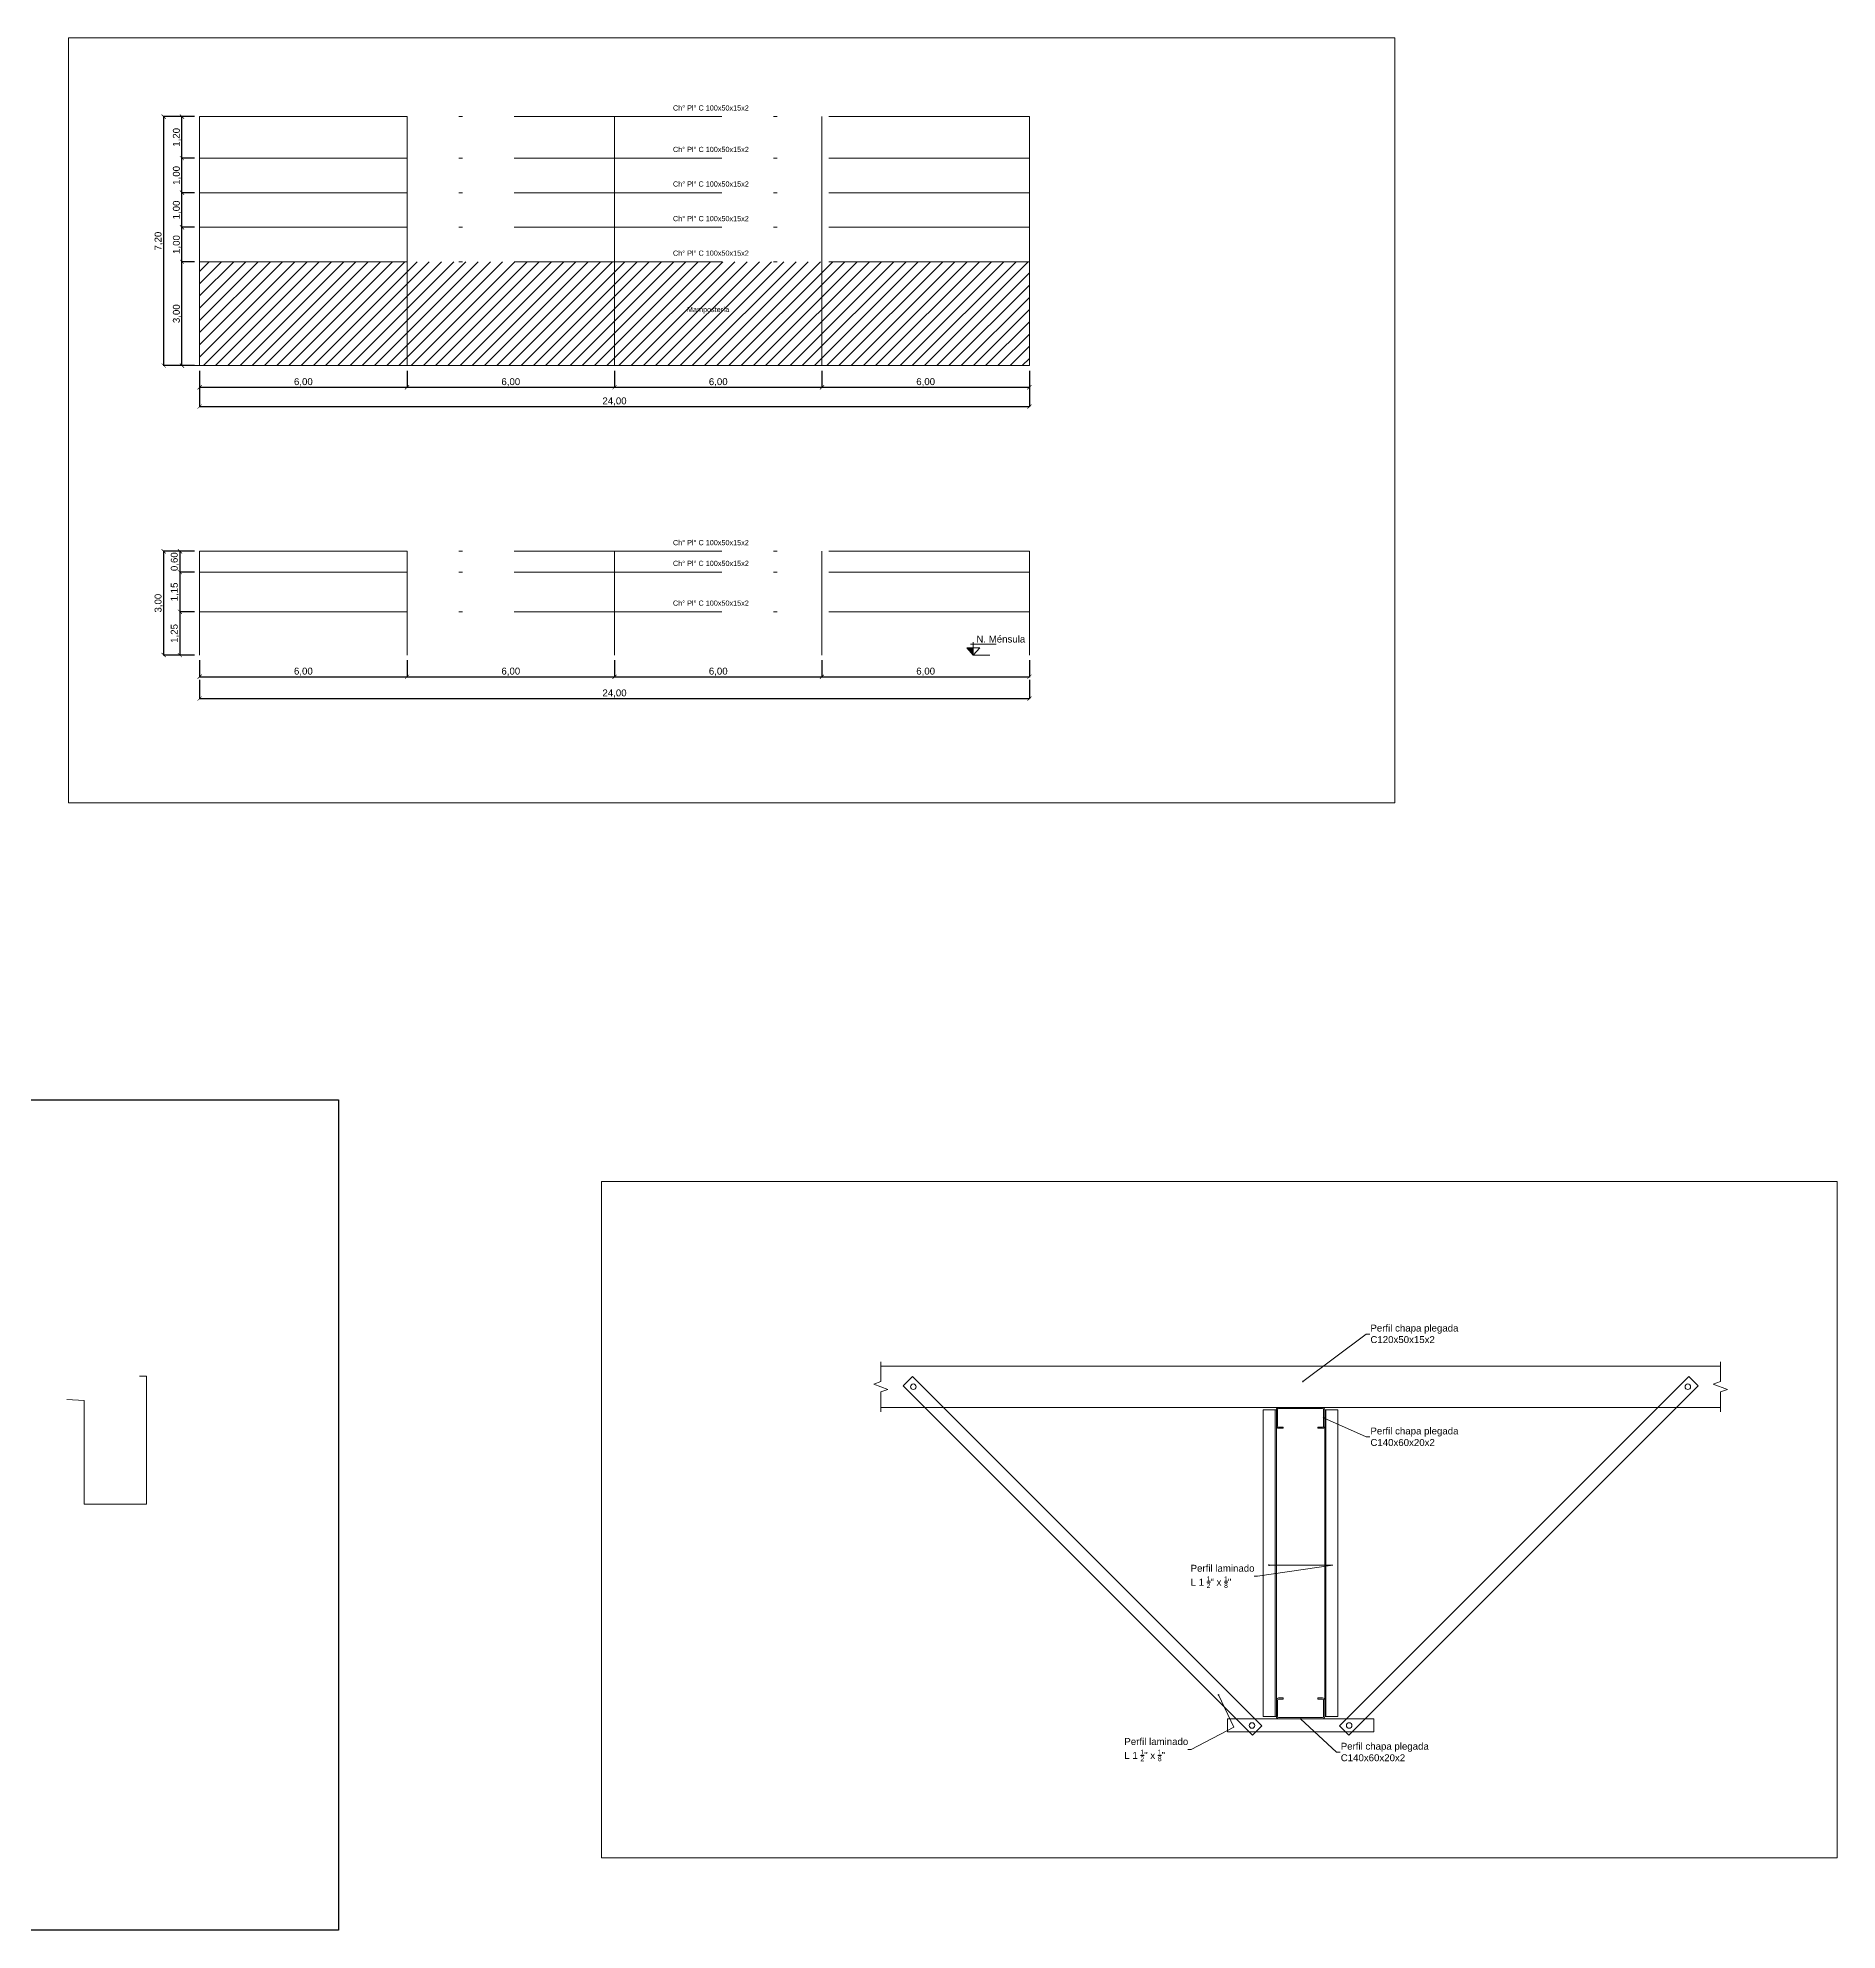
# Model space of a CAD drawing. Header units: millimetres. Extents: x 265 to 899, y -203 to 32.
# Drawn here: x 686.7 to 738.7, y -134.8 to -80 of the extents above; entities that cross this region are included whole.
import ezdxf
from ezdxf import colors
from ezdxf.entities.mleader import LeaderData, LeaderLine
from ezdxf.math import Vec2, Vec3

# ---------------------------------------------------------------- set-up
doc = ezdxf.new("R2010")
doc.units = ezdxf.units.MM
doc.header["$LTSCALE"] = 0.1
doc.header["$MEASUREMENT"] = 0
doc.header["$PDMODE"] = 3
doc.header["$PDSIZE"] = 0.1
doc.linetypes.add('ACAD_ISO10W100', pattern=[18, 12, -3, 0, -3])
doc.linetypes.add('CONTINUA', pattern=[200, 100, 100])
doc.layers.get('DEFPOINTS').update_dxf_attribs({"color": 1})
for name, color, linetype, lineweight in [('00_ARQ_VISTA ATRAS', 5, 'CONTINUA', 20), ('00_EST_ANGULARES', 4, 'CONTINUA', 20), ('00_EST_Correa', 3, 'ACAD_ISO10W100', 20), ('00_EST_Cotas', 6, 'Continuous', 9), ('00_EST_Cubierta', 2, 'Continuous', 9), ('00_EST_Piso', 7, 'Continuous', 20), ('00_EST_TEXTO', 6, 'Continuous', 9), ('00_EST_Viga', 5, 'Continuous', 20)]:
    doc.layers.add(name, color=color, linetype=linetype, lineweight=lineweight)
doc.layers.add('00_EST_NoImprimir', color=1, linetype='Continuous', plot=False)
doc.styles.add('1 en 100', font='romans.shx', dxfattribs={"height": 0.17})
doc.styles.add('ARIAL', font='arial.ttf', dxfattribs={"height": 0.15})
doc.styles.add('Arial20', font='arial.ttf', dxfattribs={"height": 0.2})
doc.dimstyles.new('Cota 1-100-Andres', dxfattribs={"dimtxt": 0.2, "dimasz": 0.12, "dimexe": 0.012, "dimexo": 0.15, "dimgap": 0.025, "dimtad": 1, "dimzin": 0, "dimtxsty": 'Arial20', "dimblk1": 'ARCHTICK', "dimblk2": 'ARCHTICK', "dimsah": 1, "dimcen": 0.09, "dimclrd": 256, "dimclre": 256, "dimclrt": 256, "dimazin": 0, "dimtfac": 1, "dimtofl": 0, "dimtmove": 0, "dimatfit": 3, "dimldrblk": 'ARCHTICK', "dimfxl": 1, "dimtolj": 1, "dimtzin": 0, "dimarcsym": 0})

# ---------------------------------------------------------------- blocks, each defined once
blk = doc.blocks.new('_DotSmall')
at = {"color": 0, "linetype": 'ByBlock', "const_width": 0.5}
blk.add_lwpolyline([(-0.0625, 0, 1), (0.0625, 0, 1)], format="xyb", close=True, dxfattribs=at)
blk = doc.blocks.new('_ARCHTICK')
at = {"color": 0, "linetype": 'ByBlock', "const_width": 0.15}
blk.add_lwpolyline([(-0.5, -0.5), (0.5, 0.5)], dxfattribs=at)
blk = doc.blocks.new('*D254')
at = {"layer": '00_EST_Cotas', "lineweight": -2, "transparency": 16777216}
for p, q in [((691.223, -86.519), (690.85, -86.519)), ((690.862, -89.519), (690.862, -86.519)), ((691.073, -89.519), (690.85, -89.519))]:
    blk.add_line(p, q, dxfattribs=at)
at = {"layer": 'DEFPOINTS', "color": 0, "transparency": 16777216}
for p in [(690.862, -86.519), (691.373, -86.519), (691.223, -89.519)]:
    blk.add_point(p, dxfattribs=at)
at = {"layer": '00_EST_Cotas', "lineweight": -2, "transparency": 16777216, "xscale": 0.12, "yscale": 0.12, "zscale": 0.12}
for p, rotation in [((690.862, -86.519), 90), ((690.862, -89.519), 270)]:
    blk.add_blockref('_ARCHTICK', p, dxfattribs=dict(at, rotation=rotation))
at = {"layer": '00_EST_Cotas', "transparency": 16777216, "insert": (690.717, -88.019), "char_height": 0.2, "attachment_point": 5, "rotation": 90, "style": 'Arial20'}
blk.add_mtext('\\A1;3,00', dxfattribs=at)
blk = doc.blocks.new('*D255')
at = {"layer": '00_EST_Cotas', "lineweight": -2, "transparency": 16777216}
for p, q in [((691.223, -85.519), (690.85, -85.519)), ((690.862, -86.519), (690.862, -85.519)), ((691.223, -86.519), (690.85, -86.519))]:
    blk.add_line(p, q, dxfattribs=at)
at = {"layer": 'DEFPOINTS', "color": 0, "transparency": 16777216}
for p in [(690.862, -85.519), (691.373, -85.519), (691.373, -86.519)]:
    blk.add_point(p, dxfattribs=at)
at = {"layer": '00_EST_Cotas', "lineweight": -2, "transparency": 16777216, "xscale": 0.12, "yscale": 0.12, "zscale": 0.12}
for p, rotation in [((690.862, -85.519), 90), ((690.862, -86.519), 270)]:
    blk.add_blockref('_ARCHTICK', p, dxfattribs=dict(at, rotation=rotation))
at = {"layer": '00_EST_Cotas', "transparency": 16777216, "insert": (690.717, -86.019), "char_height": 0.2, "attachment_point": 5, "rotation": 90, "style": 'Arial20'}
blk.add_mtext('\\A1;1,00', dxfattribs=at)
blk = doc.blocks.new('*D256')
at = {"layer": '00_EST_Cotas', "lineweight": -2, "transparency": 16777216}
for p, q in [((691.223, -84.519), (690.85, -84.519)), ((690.862, -85.519), (690.862, -84.519)), ((691.223, -85.519), (690.85, -85.519))]:
    blk.add_line(p, q, dxfattribs=at)
at = {"layer": 'DEFPOINTS', "color": 0, "transparency": 16777216}
for p in [(690.862, -84.519), (691.373, -84.519), (691.373, -85.519)]:
    blk.add_point(p, dxfattribs=at)
at = {"layer": '00_EST_Cotas', "lineweight": -2, "transparency": 16777216, "xscale": 0.12, "yscale": 0.12, "zscale": 0.12}
for p, rotation in [((690.862, -84.519), 90), ((690.862, -85.519), 270)]:
    blk.add_blockref('_ARCHTICK', p, dxfattribs=dict(at, rotation=rotation))
at = {"layer": '00_EST_Cotas', "transparency": 16777216, "insert": (690.717, -85.019), "char_height": 0.2, "attachment_point": 5, "rotation": 90, "style": 'Arial20'}
blk.add_mtext('\\A1;1,00', dxfattribs=at)
blk = doc.blocks.new('*D257')
at = {"layer": '00_EST_Cotas', "lineweight": -2, "transparency": 16777216}
for p, q in [((691.223, -83.519), (690.85, -83.519)), ((690.862, -84.519), (690.862, -83.519)), ((691.223, -84.519), (690.85, -84.519))]:
    blk.add_line(p, q, dxfattribs=at)
at = {"layer": 'DEFPOINTS', "color": 0, "transparency": 16777216}
for p in [(690.862, -83.519), (691.373, -83.519), (691.373, -84.519)]:
    blk.add_point(p, dxfattribs=at)
at = {"layer": '00_EST_Cotas', "lineweight": -2, "transparency": 16777216, "xscale": 0.12, "yscale": 0.12, "zscale": 0.12}
for p, rotation in [((690.862, -83.519), 90), ((690.862, -84.519), 270)]:
    blk.add_blockref('_ARCHTICK', p, dxfattribs=dict(at, rotation=rotation))
at = {"layer": '00_EST_Cotas', "transparency": 16777216, "insert": (690.717, -84.019), "char_height": 0.2, "attachment_point": 5, "rotation": 90, "style": 'Arial20'}
blk.add_mtext('\\A1;1,00', dxfattribs=at)
blk = doc.blocks.new('*D258')
at = {"layer": '00_EST_Cotas', "lineweight": -2, "transparency": 16777216}
for p, q in [((691.223, -82.319), (690.85, -82.319)), ((690.862, -83.519), (690.862, -82.319)), ((691.223, -83.519), (690.85, -83.519))]:
    blk.add_line(p, q, dxfattribs=at)
at = {"layer": 'DEFPOINTS', "color": 0, "transparency": 16777216}
for p in [(690.862, -82.319), (691.373, -82.319), (691.373, -83.519)]:
    blk.add_point(p, dxfattribs=at)
at = {"layer": '00_EST_Cotas', "lineweight": -2, "transparency": 16777216, "xscale": 0.12, "yscale": 0.12, "zscale": 0.12}
for p, rotation in [((690.862, -82.319), 90), ((690.862, -83.519), 270)]:
    blk.add_blockref('_ARCHTICK', p, dxfattribs=dict(at, rotation=rotation))
at = {"layer": '00_EST_Cotas', "transparency": 16777216, "insert": (690.717, -82.919), "char_height": 0.2, "attachment_point": 5, "rotation": 90, "style": 'Arial20'}
blk.add_mtext('\\A1;1,20', dxfattribs=at)
blk = doc.blocks.new('*D259')
at = {"layer": '00_EST_Cotas', "lineweight": -2, "transparency": 16777216}
for p, q in [((691.223, -82.319), (690.321, -82.319)), ((690.333, -89.519), (690.333, -82.319)), ((691.223, -89.519), (690.321, -89.519))]:
    blk.add_line(p, q, dxfattribs=at)
at = {"layer": 'DEFPOINTS', "color": 0, "transparency": 16777216}
for p in [(690.333, -82.319), (691.373, -82.319), (691.373, -89.519)]:
    blk.add_point(p, dxfattribs=at)
at = {"layer": '00_EST_Cotas', "lineweight": -2, "transparency": 16777216, "xscale": 0.12, "yscale": 0.12, "zscale": 0.12}
for p, rotation in [((690.333, -82.319), 90), ((690.333, -89.519), 270)]:
    blk.add_blockref('_ARCHTICK', p, dxfattribs=dict(at, rotation=rotation))
at = {"layer": '00_EST_Cotas', "transparency": 16777216, "insert": (690.188, -85.919), "char_height": 0.2, "attachment_point": 5, "rotation": 90, "style": 'Arial20'}
blk.add_mtext('\\A1;7,20', dxfattribs=at)
blk = doc.blocks.new('*D260')
at = {"layer": '00_EST_Cotas', "lineweight": -2, "transparency": 16777216}
for p, q in [((691.373, -89.669), (691.373, -90.16)), ((697.373, -89.669), (697.373, -90.16)), ((691.373, -90.148), (697.373, -90.148))]:
    blk.add_line(p, q, dxfattribs=at)
at = {"layer": 'DEFPOINTS', "color": 0, "transparency": 16777216}
for p in [(691.373, -89.519), (697.373, -89.519), (697.373, -90.148)]:
    blk.add_point(p, dxfattribs=at)
at = {"layer": '00_EST_Cotas', "lineweight": -2, "transparency": 16777216, "xscale": 0.12, "yscale": 0.12, "zscale": 0.12, "rotation": 180}
blk.add_blockref('_ARCHTICK', (691.373, -90.148), dxfattribs=at)
at = {"layer": '00_EST_Cotas', "lineweight": -2, "transparency": 16777216, "xscale": 0.12, "yscale": 0.12, "zscale": 0.12}
blk.add_blockref('_ARCHTICK', (697.373, -90.148), dxfattribs=at)
at = {"layer": '00_EST_Cotas', "transparency": 16777216, "insert": (694.373, -90.003), "char_height": 0.2, "attachment_point": 5, "style": 'Arial20'}
blk.add_mtext('\\A1;6,00', dxfattribs=at)
blk = doc.blocks.new('*D261')
at = {"layer": '00_EST_Cotas', "lineweight": -2, "transparency": 16777216}
for p, q in [((697.373, -89.669), (697.373, -90.16)), ((703.373, -89.669), (703.373, -90.16)), ((697.373, -90.148), (703.373, -90.148))]:
    blk.add_line(p, q, dxfattribs=at)
at = {"layer": 'DEFPOINTS', "color": 0, "transparency": 16777216}
for p in [(697.373, -89.519), (703.373, -89.519), (703.373, -90.148)]:
    blk.add_point(p, dxfattribs=at)
at = {"layer": '00_EST_Cotas', "lineweight": -2, "transparency": 16777216, "xscale": 0.12, "yscale": 0.12, "zscale": 0.12, "rotation": 180}
blk.add_blockref('_ARCHTICK', (697.373, -90.148), dxfattribs=at)
at = {"layer": '00_EST_Cotas', "lineweight": -2, "transparency": 16777216, "xscale": 0.12, "yscale": 0.12, "zscale": 0.12}
blk.add_blockref('_ARCHTICK', (703.373, -90.148), dxfattribs=at)
at = {"layer": '00_EST_Cotas', "transparency": 16777216, "insert": (700.373, -90.003), "char_height": 0.2, "attachment_point": 5, "style": 'Arial20'}
blk.add_mtext('\\A1;6,00', dxfattribs=at)
blk = doc.blocks.new('*D262')
at = {"layer": '00_EST_Cotas', "lineweight": -2, "transparency": 16777216}
for p, q in [((703.373, -89.669), (703.373, -90.16)), ((709.373, -89.669), (709.373, -90.16)), ((703.373, -90.148), (709.373, -90.148))]:
    blk.add_line(p, q, dxfattribs=at)
at = {"layer": 'DEFPOINTS', "color": 0, "transparency": 16777216}
for p in [(703.373, -89.519), (709.373, -89.519), (709.373, -90.148)]:
    blk.add_point(p, dxfattribs=at)
at = {"layer": '00_EST_Cotas', "lineweight": -2, "transparency": 16777216, "xscale": 0.12, "yscale": 0.12, "zscale": 0.12, "rotation": 180}
blk.add_blockref('_ARCHTICK', (703.373, -90.148), dxfattribs=at)
at = {"layer": '00_EST_Cotas', "lineweight": -2, "transparency": 16777216, "xscale": 0.12, "yscale": 0.12, "zscale": 0.12}
blk.add_blockref('_ARCHTICK', (709.373, -90.148), dxfattribs=at)
at = {"layer": '00_EST_Cotas', "transparency": 16777216, "insert": (706.373, -90.003), "char_height": 0.2, "attachment_point": 5, "style": 'Arial20'}
blk.add_mtext('\\A1;6,00', dxfattribs=at)
blk = doc.blocks.new('*D263')
at = {"layer": '00_EST_Cotas', "lineweight": -2, "transparency": 16777216}
for p, q in [((709.373, -89.669), (709.373, -90.16)), ((715.373, -89.669), (715.373, -90.16)), ((709.373, -90.148), (715.373, -90.148))]:
    blk.add_line(p, q, dxfattribs=at)
at = {"layer": 'DEFPOINTS', "color": 0, "transparency": 16777216}
for p in [(709.373, -89.519), (715.373, -89.519), (715.373, -90.148)]:
    blk.add_point(p, dxfattribs=at)
at = {"layer": '00_EST_Cotas', "lineweight": -2, "transparency": 16777216, "xscale": 0.12, "yscale": 0.12, "zscale": 0.12, "rotation": 180}
blk.add_blockref('_ARCHTICK', (709.373, -90.148), dxfattribs=at)
at = {"layer": '00_EST_Cotas', "lineweight": -2, "transparency": 16777216, "xscale": 0.12, "yscale": 0.12, "zscale": 0.12}
blk.add_blockref('_ARCHTICK', (715.373, -90.148), dxfattribs=at)
at = {"layer": '00_EST_Cotas', "transparency": 16777216, "insert": (712.373, -90.003), "char_height": 0.2, "attachment_point": 5, "style": 'Arial20'}
blk.add_mtext('\\A1;6,00', dxfattribs=at)
blk = doc.blocks.new('*D264')
at = {"layer": '00_EST_Cotas', "lineweight": -2, "transparency": 16777216}
for p, q in [((691.223, -94.891), (690.79, -94.891)), ((690.802, -94.891), (690.802, -95.491)), ((691.223, -95.491), (690.79, -95.491))]:
    blk.add_line(p, q, dxfattribs=at)
at = {"layer": 'DEFPOINTS', "color": 0, "transparency": 16777216}
for p in [(691.373, -94.891), (690.802, -95.491), (691.373, -95.491)]:
    blk.add_point(p, dxfattribs=at)
at = {"layer": '00_EST_Cotas', "lineweight": -2, "transparency": 16777216, "xscale": 0.12, "yscale": 0.12, "zscale": 0.12}
for p, rotation in [((690.802, -94.891), 90), ((690.802, -95.491), 270)]:
    blk.add_blockref('_ARCHTICK', p, dxfattribs=dict(at, rotation=rotation))
at = {"layer": '00_EST_Cotas', "transparency": 16777216, "insert": (690.657, -95.191), "char_height": 0.2, "attachment_point": 5, "rotation": 90, "style": 'Arial20'}
blk.add_mtext('\\A1;0,60', dxfattribs=at)
blk = doc.blocks.new('*D265')
at = {"layer": '00_EST_Cotas', "lineweight": -2, "transparency": 16777216}
for p, q in [((691.223, -95.491), (690.79, -95.491)), ((690.802, -95.491), (690.802, -96.641)), ((691.223, -96.641), (690.79, -96.641))]:
    blk.add_line(p, q, dxfattribs=at)
at = {"layer": 'DEFPOINTS', "color": 0, "transparency": 16777216}
for p in [(691.373, -95.491), (690.802, -96.641), (691.373, -96.641)]:
    blk.add_point(p, dxfattribs=at)
at = {"layer": '00_EST_Cotas', "lineweight": -2, "transparency": 16777216, "xscale": 0.12, "yscale": 0.12, "zscale": 0.12}
for p, rotation in [((690.802, -95.491), 90), ((690.802, -96.641), 270)]:
    blk.add_blockref('_ARCHTICK', p, dxfattribs=dict(at, rotation=rotation))
at = {"layer": '00_EST_Cotas', "transparency": 16777216, "insert": (690.657, -96.066), "char_height": 0.2, "attachment_point": 5, "rotation": 90, "style": 'Arial20'}
blk.add_mtext('\\A1;1,15', dxfattribs=at)
blk = doc.blocks.new('*D266')
at = {"layer": '00_EST_Cotas', "lineweight": -2, "transparency": 16777216}
for p, q in [((691.223, -96.641), (690.79, -96.641)), ((690.802, -96.641), (690.802, -97.891)), ((691.223, -97.891), (690.79, -97.891))]:
    blk.add_line(p, q, dxfattribs=at)
at = {"layer": 'DEFPOINTS', "color": 0, "transparency": 16777216}
for p in [(691.373, -96.641), (690.802, -97.891), (691.373, -97.891)]:
    blk.add_point(p, dxfattribs=at)
at = {"layer": '00_EST_Cotas', "lineweight": -2, "transparency": 16777216, "xscale": 0.12, "yscale": 0.12, "zscale": 0.12}
for p, rotation in [((690.802, -96.641), 90), ((690.802, -97.891), 270)]:
    blk.add_blockref('_ARCHTICK', p, dxfattribs=dict(at, rotation=rotation))
at = {"layer": '00_EST_Cotas', "transparency": 16777216, "insert": (690.657, -97.266), "char_height": 0.2, "attachment_point": 5, "rotation": 90, "style": 'Arial20'}
blk.add_mtext('\\A1;1,25', dxfattribs=at)
blk = doc.blocks.new('*D267')
at = {"layer": '00_EST_Cotas', "lineweight": -2, "transparency": 16777216}
for p, q in [((691.223, -94.891), (690.321, -94.891)), ((690.333, -97.891), (690.333, -94.891)), ((691.223, -97.891), (690.321, -97.891))]:
    blk.add_line(p, q, dxfattribs=at)
at = {"layer": 'DEFPOINTS', "color": 0, "transparency": 16777216}
for p in [(690.333, -94.891), (691.373, -94.891), (691.373, -97.891)]:
    blk.add_point(p, dxfattribs=at)
at = {"layer": '00_EST_Cotas', "lineweight": -2, "transparency": 16777216, "xscale": 0.12, "yscale": 0.12, "zscale": 0.12}
for p, rotation in [((690.333, -94.891), 90), ((690.333, -97.891), 270)]:
    blk.add_blockref('_ARCHTICK', p, dxfattribs=dict(at, rotation=rotation))
at = {"layer": '00_EST_Cotas', "transparency": 16777216, "insert": (690.188, -96.391), "char_height": 0.2, "attachment_point": 5, "rotation": 90, "style": 'Arial20'}
blk.add_mtext('\\A1;3,00', dxfattribs=at)
blk = doc.blocks.new('*D268')
at = {"layer": '00_EST_Cotas', "lineweight": -2, "transparency": 16777216}
for p, q in [((691.373, -98.041), (691.373, -98.532)), ((697.373, -98.041), (697.373, -98.532)), ((691.373, -98.52), (697.373, -98.52))]:
    blk.add_line(p, q, dxfattribs=at)
at = {"layer": 'DEFPOINTS', "color": 0, "transparency": 16777216}
for p in [(691.373, -97.891), (697.373, -97.891), (697.373, -98.52)]:
    blk.add_point(p, dxfattribs=at)
at = {"layer": '00_EST_Cotas', "lineweight": -2, "transparency": 16777216, "xscale": 0.12, "yscale": 0.12, "zscale": 0.12, "rotation": 180}
blk.add_blockref('_ARCHTICK', (691.373, -98.52), dxfattribs=at)
at = {"layer": '00_EST_Cotas', "lineweight": -2, "transparency": 16777216, "xscale": 0.12, "yscale": 0.12, "zscale": 0.12}
blk.add_blockref('_ARCHTICK', (697.373, -98.52), dxfattribs=at)
at = {"layer": '00_EST_Cotas', "transparency": 16777216, "insert": (694.373, -98.375), "char_height": 0.2, "attachment_point": 5, "style": 'Arial20'}
blk.add_mtext('\\A1;6,00', dxfattribs=at)
blk = doc.blocks.new('*D269')
at = {"layer": '00_EST_Cotas', "lineweight": -2, "transparency": 16777216}
for p, q in [((697.373, -98.041), (697.373, -98.532)), ((703.373, -98.041), (703.373, -98.532)), ((697.373, -98.52), (703.373, -98.52))]:
    blk.add_line(p, q, dxfattribs=at)
at = {"layer": 'DEFPOINTS', "color": 0, "transparency": 16777216}
for p in [(697.373, -97.891), (703.373, -97.891), (703.373, -98.52)]:
    blk.add_point(p, dxfattribs=at)
at = {"layer": '00_EST_Cotas', "lineweight": -2, "transparency": 16777216, "xscale": 0.12, "yscale": 0.12, "zscale": 0.12, "rotation": 180}
blk.add_blockref('_ARCHTICK', (697.373, -98.52), dxfattribs=at)
at = {"layer": '00_EST_Cotas', "lineweight": -2, "transparency": 16777216, "xscale": 0.12, "yscale": 0.12, "zscale": 0.12}
blk.add_blockref('_ARCHTICK', (703.373, -98.52), dxfattribs=at)
at = {"layer": '00_EST_Cotas', "transparency": 16777216, "insert": (700.373, -98.375), "char_height": 0.2, "attachment_point": 5, "style": 'Arial20'}
blk.add_mtext('\\A1;6,00', dxfattribs=at)
blk = doc.blocks.new('*D270')
at = {"layer": '00_EST_Cotas', "lineweight": -2, "transparency": 16777216}
for p, q in [((703.373, -98.041), (703.373, -98.532)), ((709.373, -98.041), (709.373, -98.532)), ((703.373, -98.52), (709.373, -98.52))]:
    blk.add_line(p, q, dxfattribs=at)
at = {"layer": 'DEFPOINTS', "color": 0, "transparency": 16777216}
for p in [(703.373, -97.891), (709.373, -97.891), (709.373, -98.52)]:
    blk.add_point(p, dxfattribs=at)
at = {"layer": '00_EST_Cotas', "lineweight": -2, "transparency": 16777216, "xscale": 0.12, "yscale": 0.12, "zscale": 0.12, "rotation": 180}
blk.add_blockref('_ARCHTICK', (703.373, -98.52), dxfattribs=at)
at = {"layer": '00_EST_Cotas', "lineweight": -2, "transparency": 16777216, "xscale": 0.12, "yscale": 0.12, "zscale": 0.12}
blk.add_blockref('_ARCHTICK', (709.373, -98.52), dxfattribs=at)
at = {"layer": '00_EST_Cotas', "transparency": 16777216, "insert": (706.373, -98.375), "char_height": 0.2, "attachment_point": 5, "style": 'Arial20'}
blk.add_mtext('\\A1;6,00', dxfattribs=at)
blk = doc.blocks.new('*D271')
at = {"layer": '00_EST_Cotas', "lineweight": -2, "transparency": 16777216}
for p, q in [((709.373, -98.041), (709.373, -98.532)), ((715.373, -98.041), (715.373, -98.532)), ((709.373, -98.52), (715.373, -98.52))]:
    blk.add_line(p, q, dxfattribs=at)
at = {"layer": 'DEFPOINTS', "color": 0, "transparency": 16777216}
for p in [(709.373, -97.891), (715.373, -97.891), (715.373, -98.52)]:
    blk.add_point(p, dxfattribs=at)
at = {"layer": '00_EST_Cotas', "lineweight": -2, "transparency": 16777216, "xscale": 0.12, "yscale": 0.12, "zscale": 0.12, "rotation": 180}
blk.add_blockref('_ARCHTICK', (709.373, -98.52), dxfattribs=at)
at = {"layer": '00_EST_Cotas', "lineweight": -2, "transparency": 16777216, "xscale": 0.12, "yscale": 0.12, "zscale": 0.12}
blk.add_blockref('_ARCHTICK', (715.373, -98.52), dxfattribs=at)
at = {"layer": '00_EST_Cotas', "transparency": 16777216, "insert": (712.373, -98.375), "char_height": 0.2, "attachment_point": 5, "style": 'Arial20'}
blk.add_mtext('\\A1;6,00', dxfattribs=at)
blk = doc.blocks.new('cotaNivel')
at = {"layer": '00_EST_Cotas', "transparency": 33554687}
h = blk.add_hatch(color=256, dxfattribs=at)
h.dxf.hatch_style = 1
h.paths.add_polyline_path([(328.514, -103.488), (328.327, -103.488), (328.514, -103.697)])
at = {"layer": '00_EST_Cotas'}
for p, q in [((328.435, -103.386), (329.174, -103.386)), ((328.514, -103.697), (328.514, -103.322))]:
    blk.add_line(p, q, dxfattribs=at)
blk.add_lwpolyline([(328.514, -103.697), (328.701, -103.488), (328.327, -103.488)], close=True, dxfattribs=at)
blk = doc.blocks.new('*D285')
at = {"layer": '00_EST_Cotas', "lineweight": -2, "transparency": 16777216}
for p, q in [((691.373, -89.669), (691.373, -90.717)), ((715.373, -89.669), (715.373, -90.717)), ((691.373, -90.705), (715.373, -90.705))]:
    blk.add_line(p, q, dxfattribs=at)
at = {"layer": 'DEFPOINTS', "color": 0, "transparency": 16777216}
for p in [(691.373, -89.519), (715.373, -89.519), (715.373, -90.705)]:
    blk.add_point(p, dxfattribs=at)
at = {"layer": '00_EST_Cotas', "lineweight": -2, "transparency": 16777216, "xscale": 0.12, "yscale": 0.12, "zscale": 0.12, "rotation": 180}
blk.add_blockref('_ARCHTICK', (691.373, -90.705), dxfattribs=at)
at = {"layer": '00_EST_Cotas', "lineweight": -2, "transparency": 16777216, "xscale": 0.12, "yscale": 0.12, "zscale": 0.12}
blk.add_blockref('_ARCHTICK', (715.373, -90.705), dxfattribs=at)
at = {"layer": '00_EST_Cotas', "transparency": 16777216, "insert": (703.373, -90.559), "char_height": 0.2, "attachment_point": 5, "style": 'Arial20'}
blk.add_mtext('\\A1;24,00', dxfattribs=at)
blk = doc.blocks.new('*D286')
at = {"layer": '00_EST_Cotas', "lineweight": -2, "transparency": 16777216}
for p, q in [((691.373, -98.61), (691.373, -99.162)), ((715.373, -98.61), (715.373, -99.162)), ((691.373, -99.15), (715.373, -99.15))]:
    blk.add_line(p, q, dxfattribs=at)
at = {"layer": 'DEFPOINTS', "color": 0, "transparency": 16777216}
for p in [(691.373, -98.46), (715.373, -98.46), (715.373, -99.15)]:
    blk.add_point(p, dxfattribs=at)
at = {"layer": '00_EST_Cotas', "lineweight": -2, "transparency": 16777216, "xscale": 0.12, "yscale": 0.12, "zscale": 0.12, "rotation": 180}
blk.add_blockref('_ARCHTICK', (691.373, -99.15), dxfattribs=at)
at = {"layer": '00_EST_Cotas', "lineweight": -2, "transparency": 16777216, "xscale": 0.12, "yscale": 0.12, "zscale": 0.12}
blk.add_blockref('_ARCHTICK', (715.373, -99.15), dxfattribs=at)
at = {"layer": '00_EST_Cotas', "transparency": 16777216, "insert": (703.373, -99.005), "char_height": 0.2, "attachment_point": 5, "style": 'Arial20'}
blk.add_mtext('\\A1;24,00', dxfattribs=at)

msp = doc.modelspace()

# ---------------------------------------------------------------- hatches: boundary and pattern name
at = {"layer": '00_ARQ_VISTA ATRAS', "true_color": 0x9b9897, "transparency": 33554559}
h = msp.add_hatch(dxfattribs=at)
h.set_pattern_fill('ANSI31', color=253, scale=2)
h.paths.add_polyline_path([(697.373, -86.519), (691.373, -86.519), (691.373, -89.519), (697.373, -89.519)])
h.paths.add_polyline_path([(703.373, -86.519), (697.373, -86.519), (697.373, -89.519), (703.373, -89.519)])
h.paths.add_polyline_path([(709.373, -86.519), (703.373, -86.519), (703.373, -89.519), (709.373, -89.519)])
h.paths.add_polyline_path([(715.373, -86.519), (709.373, -86.519), (709.373, -89.519), (715.373, -89.519)])

# ---------------------------------------------------------------- linework, layer by layer
at = {"layer": '00_ARQ_VISTA ATRAS'}
for p, q in [((691.373, -89.519), (691.373, -82.319)), ((697.373, -89.519), (697.373, -82.319)), ((703.373, -89.519), (703.373, -82.319)), ((709.373, -89.519), (709.373, -82.319)), ((715.373, -89.519), (715.373, -82.319)), ((691.373, -94.891), (691.373, -97.891)), ((697.373, -94.891), (697.373, -97.891)), ((703.373, -94.891), (703.373, -97.891)), ((709.373, -94.891), (709.373, -97.891)), ((715.373, -94.891), (715.373, -97.891)), ((711.076, -118.454), (735.359, -118.454)), ((711.992, -118.762), (711.722, -119.032)), ((722.092, -128.862), (711.992, -118.762)), ((724.343, -128.862), (734.443, -118.762)), ((734.443, -118.762), (734.713, -119.032)), ((721.822, -129.132), (711.722, -119.032)), ((724.613, -129.132), (734.713, -119.032)), ((711.076, -119.654), (735.359, -119.654)), ((721.1, -128.654), (725.335, -128.654)), ((721.1, -128.654), (721.1, -129.035)), ((721.1, -129.035), (725.335, -129.035)), ((722.092, -128.862), (721.822, -129.132)), ((724.343, -128.862), (724.613, -129.132)), ((725.335, -128.654), (725.335, -129.035))]:
    msp.add_line(p, q, dxfattribs=at)
for points in [[(687.583, -80.041), (725.946, -80.041), (725.946, -102.17), (687.583, -102.17)], [(702.997, -113.121), (738.738, -113.121), (738.738, -132.683), (702.997, -132.683)]]:
    msp.add_lwpolyline(points, close=True, dxfattribs=at)
at = {"layer": '00_ARQ_VISTA ATRAS', "linetype": 'Continuous'}
for points in [[(711.076, -118.332), (711.076, -118.904), (710.87, -118.979), (711.282, -119.129), (711.076, -119.204), (711.076, -119.777)], [(735.359, -118.332), (735.359, -118.904), (735.153, -118.979), (735.565, -119.129), (735.359, -119.204), (735.359, -119.777)]]:
    msp.add_lwpolyline(points, dxfattribs=at)
at = {"layer": '00_ARQ_VISTA ATRAS'}
for centre in [(712.015, -119.054), (734.42, -119.054), (721.812, -128.851), (724.623, -128.851)]:
    msp.add_circle(centre, 0.08, dxfattribs=at)
at = {"layer": '00_EST_ANGULARES'}
for p, q in [((722.136, -119.718), (722.136, -128.59)), ((722.517, -119.718), (722.136, -119.718)), ((722.485, -119.718), (722.485, -128.59)), ((722.517, -119.718), (722.517, -128.59)), ((723.917, -119.718), (723.917, -128.59)), ((723.917, -119.718), (724.298, -119.718)), ((723.949, -119.718), (723.949, -128.59)), ((724.298, -119.718), (724.298, -128.59)), ((722.517, -128.59), (722.136, -128.59)), ((723.917, -128.59), (724.298, -128.59))]:
    msp.add_line(p, q, dxfattribs=at)
at = {"layer": '00_EST_Correa', "ltscale": 5}
for p, q in [((691.373, -82.319), (715.373, -82.319)), ((691.373, -83.519), (715.373, -83.519)), ((691.373, -84.519), (715.373, -84.519)), ((691.373, -85.519), (715.373, -85.519)), ((691.373, -86.519), (715.373, -86.519)), ((691.373, -94.891), (715.373, -94.891)), ((691.373, -95.491), (715.373, -95.491)), ((691.373, -96.641), (715.373, -96.641))]:
    msp.add_line(p, q, dxfattribs=at)
at = {"layer": '00_EST_Cotas'}
msp.add_line((713.75, -97.891), (714.231, -97.891), dxfattribs=at)
at = {"layer": '00_EST_Cubierta'}
for p, q in [((689.833, -118.752), (689.633, -118.752)), ((689.833, -122.452), (689.833, -118.752)), ((688.033, -119.452), (687.534, -119.427)), ((688.033, -119.452), (688.033, -122.452)), ((688.033, -122.452), (689.833, -122.452))]:
    msp.add_line(p, q, dxfattribs=at)
at = {"layer": '00_EST_NoImprimir'}
msp.add_lwpolyline([(654.639, -110.758), (695.385, -110.758), (695.385, -134.77), (654.639, -134.77)], close=True, dxfattribs=at)
at = {"layer": '00_EST_Piso'}
msp.add_line((691.223, -89.519), (715.373, -89.519), dxfattribs=at)
at = {"layer": '00_EST_Viga', "color": 1, "true_color": 0xfc0303}
for p, q in [((722.517, -119.718), (722.517, -120.19)), ((722.549, -119.718), (722.549, -120.19)), ((723.853, -119.654), (722.581, -119.654)), ((723.853, -119.686), (722.581, -119.686)), ((723.885, -120.19), (723.885, -119.718)), ((723.917, -120.19), (723.917, -119.718)), ((722.581, -120.222), (722.717, -120.222)), ((722.581, -120.254), (722.717, -120.254)), ((722.717, -120.222), (722.717, -120.254)), ((723.717, -120.254), (723.717, -120.222)), ((723.717, -120.222), (723.853, -120.222)), ((723.717, -120.254), (723.853, -120.254)), ((722.581, -128.054), (722.717, -128.054)), ((722.717, -128.086), (722.717, -128.054)), ((723.717, -128.054), (723.853, -128.054)), ((723.717, -128.054), (723.717, -128.086)), ((722.517, -128.59), (722.517, -128.118)), ((722.549, -128.59), (722.549, -128.118)), ((722.581, -128.086), (722.717, -128.086)), ((723.717, -128.086), (723.853, -128.086)), ((723.885, -128.118), (723.885, -128.59)), ((723.917, -128.118), (723.917, -128.59)), ((723.853, -128.622), (722.581, -128.622)), ((723.853, -128.654), (722.581, -128.654))]:
    msp.add_line(p, q, dxfattribs=at)
for centre, radius, start, end in [((722.581, -119.718), 0.064, 90, 180), ((722.581, -119.718), 0.032, 90, 180), ((723.853, -119.718), 0.064, 0, 90), ((723.853, -119.718), 0.032, 0, 90), ((722.581, -120.19), 0.064, 180, 270), ((722.581, -120.19), 0.032, 180, 270), ((723.853, -120.19), 0.064, 270, 0), ((723.853, -120.19), 0.032, 270, 0), ((722.581, -128.118), 0.064, 90, 180), ((723.853, -128.118), 0.064, 0, 90), ((722.581, -128.59), 0.064, 180, 270), ((722.581, -128.118), 0.032, 90, 180), ((722.581, -128.59), 0.032, 180, 270), ((723.853, -128.118), 0.032, 0, 90), ((723.853, -128.59), 0.064, 270, 0), ((723.853, -128.59), 0.032, 270, 0)]:
    msp.add_arc(centre, radius, start, end, dxfattribs=at)

# ---------------------------------------------------------------- block references
at = {"layer": '00_EST_Cotas'}
msp.add_blockref('cotaNivel', (385.237, 5.806), dxfattribs=at)

# ---------------------------------------------------------------- texts
at = {"layer": '00_EST_Cotas', "insert": (713.84, -97.329), "char_height": 0.2, "attachment_point": 1, "style": '1 en 100'}
msp.add_mtext_dynamic_manual_height_columns('{\\fArial|b0|i0|c0|p34;N. Ménsula}', width=1.64959, gutter_width=0.85, heights=[0], dxfattribs=at)
at = {"layer": '00_EST_TEXTO', "char_height": 0.15, "attachment_point": 1, "style": 'ARIAL'}
for s, insert in [('Ch° Pl° C 100x50x15x2', (705.064, -81.993)), ('Ch° Pl° C 100x50x15x2', (705.064, -83.193)), ('Ch° Pl° C 100x50x15x2', (705.064, -84.193)), ('Ch° Pl° C 100x50x15x2', (705.064, -85.193)), ('Ch° Pl° C 100x50x15x2', (705.064, -86.193)), ('Mampostería', (705.468, -87.823)), ('Ch° Pl° C 100x50x15x2', (705.064, -94.565)), ('Ch° Pl° C 100x50x15x2', (705.064, -95.165)), ('Ch° Pl° C 100x50x15x2', (705.064, -96.315))]:
    msp.add_mtext_dynamic_manual_height_columns(s, width=4.79928, gutter_width=0.75, heights=[0], dxfattribs=dict(at, insert=insert))

# ---------------------------------------------------------------- dimensions: what is measured, and where the dimension line sits
at = {"layer": '00_EST_Cotas'}
for base, p1, p2, angle, picture, middle in [((690.333, -82.319), (691.373, -89.519), (691.373, -82.319), 90, '*D259', (690.188, -85.919)), ((690.862, -82.319), (691.373, -83.519), (691.373, -82.319), 270, '*D258', (690.717, -82.919)), ((690.862, -83.519), (691.373, -84.519), (691.373, -83.519), 270, '*D257', (690.717, -84.019)), ((690.862, -84.519), (691.373, -85.519), (691.373, -84.519), 270, '*D256', (690.717, -85.019)), ((690.862, -85.519), (691.373, -86.519), (691.373, -85.519), 270, '*D255', (690.717, -86.019)), ((690.862, -86.519), (691.223, -89.519), (691.373, -86.519), 270, '*D254', (690.717, -88.019)), ((690.333, -94.891), (691.373, -97.891), (691.373, -94.891), 90, '*D267', (690.188, -96.391)), ((690.802, -95.491), (691.373, -94.891), (691.373, -95.491), 90, '*D264', (690.657, -95.191))]:
    dim = msp.add_linear_dim(base=base, p1=p1, p2=p2, angle=angle, dimstyle='Cota 1-100-Andres', dxfattribs=at)
    dim.commit()
    dim.dimension.update_dxf_attribs({"geometry": picture, "text_midpoint": middle})
for base, p1, p2, picture, middle in [((697.373, -90.148), (691.373, -89.519), (697.373, -89.519), '*D260', (694.373, -90.003)), ((715.373, -90.705), (691.373, -89.519), (715.373, -89.519), '*D285', (703.373, -90.559)), ((703.373, -90.148), (697.373, -89.519), (703.373, -89.519), '*D261', (700.373, -90.003)), ((709.373, -90.148), (703.373, -89.519), (709.373, -89.519), '*D262', (706.373, -90.003)), ((715.373, -90.148), (709.373, -89.519), (715.373, -89.519), '*D263', (712.373, -90.003)), ((697.373, -98.52), (691.373, -97.891), (697.373, -97.891), '*D268', (694.373, -98.375)), ((703.373, -98.52), (697.373, -97.891), (703.373, -97.891), '*D269', (700.373, -98.375)), ((709.373, -98.52), (703.373, -97.891), (709.373, -97.891), '*D270', (706.373, -98.375)), ((715.373, -98.52), (709.373, -97.891), (715.373, -97.891), '*D271', (712.373, -98.375))]:
    dim = msp.add_linear_dim(base=base, p1=p1, p2=p2, dimstyle='Cota 1-100-Andres', dxfattribs=at)
    dim.commit()
    dim.dimension.update_dxf_attribs({"geometry": picture, "text_midpoint": middle})
for base, p1, p2, picture, middle in [((690.802, -96.641), (691.373, -95.491), (691.373, -96.641), '*D265', (690.657, -96.066)), ((690.802, -97.891), (691.373, -96.641), (691.373, -97.891), '*D266', (690.657, -97.266))]:
    dim = msp.add_linear_dim(base=base, p1=p1, p2=p2, angle=90, dimstyle='Cota 1-100-Andres', override={"dimtmove": 1}, dxfattribs=at)
    dim.commit()
    dim.dimension.update_dxf_attribs({"geometry": picture, "text_midpoint": middle})
dim = msp.add_linear_dim(base=(715.373, -99.15), p1=(691.373, -98.46), p2=(715.373, -98.46), dimstyle='Cota 1-100-Andres', dxfattribs=at)
dim.commit()
dim.dimension.update_dxf_attribs({"geometry": '*D286', "text_midpoint": (703.373, -99.15), "dimtype": 160})

# ---------------------------------------------------------------- leaders
at = {"layer": '00_EST_TEXTO'}
ml = msp.add_multileader_mtext('Standard', dxfattribs=at)
ml.set_content('{\\C256;Perfil chapa plegada\\PC120x50x15x2}', color=2, style='Arial20')
ml.set_leader_properties(color=256, linetype='ByLayer', lineweight=-1)
ml.set_arrow_properties(name='DOTSMALL')
ml.build(insert=Vec2(0, 0))
ml.multileader.update_dxf_attribs({"text_left_attachment_type": 2, "text_right_attachment_type": 2, "dogleg_length": 0.1, "arrow_head_size": 0.08})
ctx = ml.context
ctx.base_point, ctx.char_height, ctx.arrow_head_size, ctx.landing_gap_size, ctx.plane_origin = Vec3(725.217, -117.529), 0.2, 0.08, 0.02, Vec3(723.217, -116.678)
ctx.left_attachment, ctx.right_attachment = 2, 2
notes = []
notes.append((ctx, [(0, (1, 1, 0), (725.117, -117.529), (1, 0), 0.1, [(0, [(723.283, -118.899)], 0, [])])]))
ctx.mtext.insert, ctx.mtext.flow_direction = Vec3(725.237, -117.257), 5
ml = msp.add_multileader_mtext('Standard', dxfattribs=at)
ml.set_content('{\\C256;Perfil chapa plegada\\PC140x60x20x2}', color=2, style='Arial20')
ml.set_leader_properties(color=256, linetype='ByLayer', lineweight=-1)
ml.set_arrow_properties(name='DOTSMALL')
ml.build(insert=Vec2(0, 0))
ml.multileader.update_dxf_attribs({"text_left_attachment_type": 2, "text_right_attachment_type": 2, "dogleg_length": 0.1, "arrow_head_size": 0.08})
ctx = ml.context
ctx.base_point, ctx.char_height, ctx.arrow_head_size, ctx.landing_gap_size, ctx.plane_origin = Vec3(725.217, -120.505), 0.2, 0.08, 0.02, Vec3(723.217, -119.654)
ctx.left_attachment, ctx.right_attachment = 2, 2
notes.append((ctx, [(0, (1, 1, 0), (725.117, -120.505), (1, 0), 0.1, [(0, [(723.885, -119.954)], 0, [])])]))
ctx.mtext.insert, ctx.mtext.flow_direction = Vec3(725.237, -120.233), 5
ml = msp.add_multileader_mtext('Standard', dxfattribs=at)
ml.set_content('\\A1;{\\C256;Perfil laminado\\PL 1 \\H0.7x;\\S1/2;\\H1.42857x;" x \\H0.7x;\\S1/8;\\H1.42857x;"}', color=2, style='Arial20')
ml.set_leader_properties(color=256, linetype='ByLayer', lineweight=-1)
ml.set_arrow_properties(name='DOTSMALL')
ml.build(insert=Vec2(0, 0))
ml.multileader.update_dxf_attribs({"text_left_attachment_type": 2, "text_right_attachment_type": 2, "dogleg_length": 0.1, "arrow_head_size": 0.08})
ctx = ml.context
ctx.base_point, ctx.char_height, ctx.arrow_head_size, ctx.landing_gap_size, ctx.plane_origin = Vec3(720.017, -124.537), 0.2, 0.08, 0.02, Vec3(722.701, -124.217)
ctx.left_attachment, ctx.right_attachment = 2, 2
notes.append((ctx, [(0, (1, 1, 0), (721.973, -124.537), (-1, 0), 0.1, [(1, [(722.301, -124.217), (724.148, -124.217)], 0, [])])]))
ctx.mtext.insert, ctx.mtext.flow_direction = Vec3(720.037, -124.204), 5
ml = msp.add_multileader_mtext('Standard', dxfattribs=at)
ml.set_content('\\A1;{\\C256;Perfil laminado\\PL 1 \\H0.7x;\\S1/2;\\H1.42857x;" x \\H0.7x;\\S1/8;\\H1.42857x;"}', color=2, style='Arial20')
ml.set_leader_properties(color=256, linetype='ByLayer', lineweight=-1)
ml.set_arrow_properties(name='DOTSMALL')
ml.build(insert=Vec2(0, 0))
ml.multileader.update_dxf_attribs({"text_left_attachment_type": 2, "text_right_attachment_type": 2, "dogleg_length": 0.1, "arrow_head_size": 0.08})
ctx = ml.context
ctx.base_point, ctx.char_height, ctx.arrow_head_size, ctx.landing_gap_size, ctx.plane_origin = Vec3(718.1, -129.548), 0.2, 0.08, 0.02, Vec3(720.784, -129.228)
ctx.left_attachment, ctx.right_attachment = 2, 2
notes.append((ctx, [(0, (1, 1, 0), (720.056, -129.548), (-1, 0), 0.1, [(1, [(720.842, -127.966), (721.291, -128.895)], 0, [])])]))
ctx.mtext.insert, ctx.mtext.flow_direction = Vec3(718.12, -129.215), 5
ml = msp.add_multileader_mtext('Standard', dxfattribs=at)
ml.set_content('{\\C256;Perfil chapa plegada\\PC140x60x20x2}', color=2, style='Arial20')
ml.set_leader_properties(color=256, linetype='ByLayer', lineweight=-1)
ml.set_arrow_properties(name='DOTSMALL')
ml.build(insert=Vec2(0, 0))
ml.multileader.update_dxf_attribs({"text_left_attachment_type": 2, "text_right_attachment_type": 2, "dogleg_length": 0.1, "arrow_head_size": 0.08})
ctx = ml.context
ctx.base_point, ctx.char_height, ctx.arrow_head_size, ctx.landing_gap_size, ctx.plane_origin = Vec3(724.359, -129.623), 0.2, 0.08, 0.02, Vec3(722.359, -128.772)
ctx.left_attachment, ctx.right_attachment = 2, 2
notes.append((ctx, [(0, (1, 1, 0), (724.259, -129.623), (1, 0), 0.1, [(0, [(723.217, -128.654)], 0, [])])]))
ctx.mtext.insert, ctx.mtext.flow_direction = Vec3(724.379, -129.351), 5
for ctx, leaders in notes:
    for number, flags, end, landing, length, lines in leaders:
        leader = LeaderData()
        leader.index, (leader.has_last_leader_line, leader.has_dogleg_vector, leader.attachment_direction) = number, flags
        leader.last_leader_point, leader.dogleg_vector, leader.dogleg_length = Vec3(end), Vec3(landing), length
        for number, points, colour, breaks in lines:
            line = LeaderLine()
            line.index, line.vertices, line.color, line.breaks = number, Vec3.list(points), colors.encode_raw_color(colour), breaks
            leader.lines.append(line)
        ctx.leaders.append(leader)

doc.saveas('drawing.dxf')
